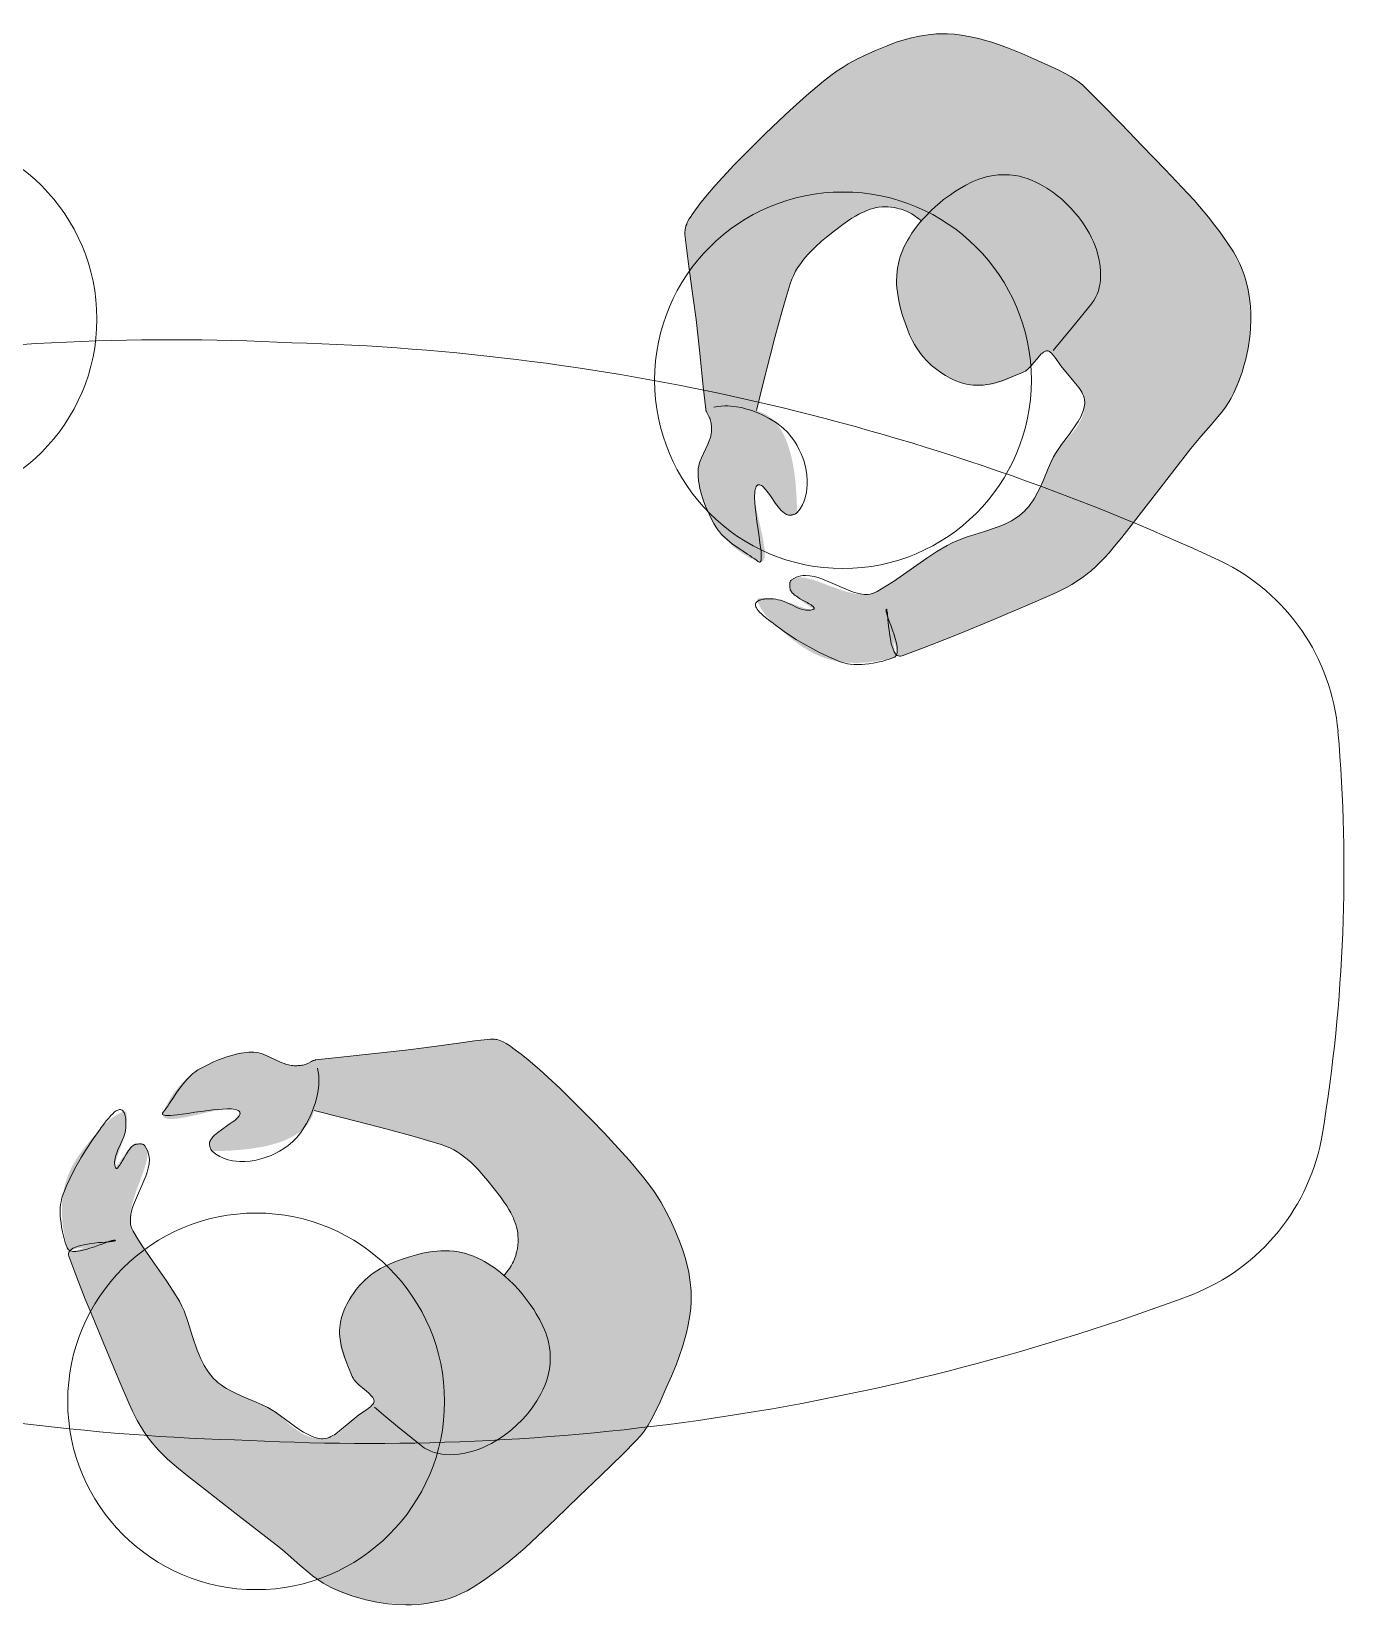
# Model space of a CAD drawing. Header units: millimetres. Extents: x 20521 to 81475, y 14901 to 52339.
# Drawn here: x 21324 to 22583, y 27114 to 28621 of the extents above; entities that cross this region are included whole.
import ezdxf

# ---------------------------------------------------------------- set-up
doc = ezdxf.new("R2010")
doc.units = ezdxf.units.MM
doc.header["$MEASUREMENT"] = 0
for name, color, linetype, lineweight in [('FURN-FREE', 1, 'Continuous', 0), ('PRES-FILL', 7, 'Continuous', 0), ('PRES-PEOP', 42, 'Continuous', 0)]:
    doc.layers.add(name, color=color, linetype=linetype, lineweight=lineweight)

msp = doc.modelspace()

# ---------------------------------------------------------------- linework, layer by layer
at = {"layer": 'FURN-FREE', "extrusion": (0, 0, -1)}
for centre, radius, start, end in [((-22372.5, 27934.5), 200, 115.6723, 175.1154), ((-21020.6, 27819), 1556.8, 175.1154, 189.3111), ((-22359.5, 27599.5), 200, 189.3111, 248.7542)]:
    msp.add_arc(centre, radius, start, end, dxfattribs=at)

# ---------------------------------------------------------------- wipeouts: each hides what was drawn before it
at = {"lineweight": 0}
for points in [[(22123, 28461.5), (22088, 28462.8), (22089.4, 28497.8), (22124.4, 28496.4)], [(21344.8, 28237.7), (21363.4, 28267.3), (21393, 28248.7), (21374.4, 28219.1)], [(21935.8, 28221.2), (21952.1, 28190.2), (21921.1, 28173.9), (21904.8, 28204.9)], [(22237.5, 28179.2), (22256.2, 28208.8), (22285.8, 28190.1), (22267.1, 28160.5)], [(21562.4, 27485.4), (21527.4, 27486.7), (21528.7, 27521.7), (21563.7, 27520.3)], [(21375.1, 27245.1), (21448.2, 27211.9), (21360.5, 27197.8), (21344.2, 27228.7)], [(21676.8, 27203.1), (21695.5, 27232.7), (21725.1, 27214), (21706.5, 27184.4)]]:
    msp.add_wipeout(points, dxfattribs=at).dxf.layer = 'FURN-FREE'

# ---------------------------------------------------------------- next in the draw order: wipeouts: each hides what was drawn before it
for points in [[(21026.2, 28352.8), (21026.1, 28341.5), (21026.7, 28330.2), (21028.1, 28318.9), (21030.1, 28307.8), (21032.8, 28296.8), (21036.2, 28286.1), (21040.3, 28275.5), (21045.1, 28265.3), (21050.4, 28255.3), (21056.4, 28245.7), (21063, 28236.5), (21070.2, 28227.8), (21077.8, 28219.5), (21086, 28211.7), (21094.7, 28204.4), (21103.8, 28197.7), (21113.3, 28191.5), (21123.2, 28186), (21133.4, 28181.1), (21143.8, 28176.9), (21154.6, 28173.3), (21165.5, 28170.4), (21176.6, 28168.2), (21187.8, 28166.7), (21199.1, 28165.9), (21210.4, 28165.9), (21221.7, 28166.5), (21232.9, 28167.8), (21244, 28169.9), (21255, 28172.6), (21265.8, 28176), (21276.3, 28180.1), (21286.6, 28184.8), (21296.5, 28190.2), (21306.1, 28196.2), (21315.3, 28202.8), (21324.1, 28209.9), (21332.4, 28217.6), (21340.2, 28225.8), (21347.5, 28234.5), (21354.2, 28243.6), (21360.3, 28253.1), (21365.8, 28262.9), (21370.7, 28273.1), (21375, 28283.6), (21378.5, 28294.4), (21381.4, 28305.3), (21383.6, 28316.4), (21385.1, 28327.6), (21385.9, 28338.9), (21386, 28350.2), (21385.4, 28361.5), (21384, 28372.7), (21382, 28383.8), (21379.2, 28394.8), (21375.8, 28405.6), (21371.7, 28416.1), (21367, 28426.4), (21361.6, 28436.3), (21355.6, 28445.9), (21349.1, 28455.1), (21341.9, 28463.9), (21334.2, 28472.2), (21326, 28480), (21317.4, 28487.2), (21308.3, 28494), (21298.8, 28500.1), (21288.9, 28505.6), (21278.7, 28510.5), (21268.2, 28514.7), (21257.5, 28518.3), (21246.6, 28521.2), (21235.5, 28523.4), (21224.3, 28524.9), (21213, 28525.7), (21201.7, 28525.8), (21190.4, 28525.1), (21179.2, 28523.8), (21168, 28521.8), (21157.1, 28519), (21146.3, 28515.6), (21135.7, 28511.5), (21125.5, 28506.8), (21115.5, 28501.4), (21105.9, 28495.4), (21096.7, 28488.8), (21088, 28481.7), (21079.7, 28474), (21071.9, 28465.8), (21064.6, 28457.2), (21057.9, 28448.1), (21051.8, 28438.6), (21046.2, 28428.7), (21041.4, 28418.5), (21037.1, 28408), (21033.6, 28397.3), (21030.7, 28386.3), (21028.5, 28375.3)], [(21918.9, 28294.2), (21918.8, 28282.9), (21919.4, 28271.6), (21920.8, 28260.4), (21922.8, 28249.3), (21925.6, 28238.3), (21929, 28227.5), (21933.1, 28217), (21937.8, 28206.7), (21943.2, 28196.8), (21949.2, 28187.2), (21955.7, 28178), (21962.9, 28169.2), (21970.6, 28160.9), (21978.8, 28153.1), (21987.4, 28145.8), (21996.5, 28139.1), (22006, 28133), (22015.9, 28127.5), (22026.1, 28122.6), (22036.6, 28118.4), (22047.3, 28114.8), (22058.2, 28111.9), (22069.3, 28109.7), (22080.5, 28108.2), (22091.8, 28107.4), (22103.1, 28107.3), (22114.4, 28108), (22125.6, 28109.3), (22136.8, 28111.3), (22147.7, 28114.1), (22158.5, 28117.5), (22169.1, 28121.6), (22179.3, 28126.3), (22189.3, 28131.7), (22198.9, 28137.7), (22208.1, 28144.3), (22216.8, 28151.4), (22225.1, 28159.1), (22232.9, 28167.3), (22240.2, 28175.9), (22246.9, 28185), (22253, 28194.5), (22258.5, 28204.4), (22263.4, 28214.6), (22267.7, 28225.1), (22271.2, 28235.8), (22274.1, 28246.7), (22276.3, 28257.8), (22277.8, 28269), (22278.6, 28280.3), (22278.7, 28291.6), (22278.1, 28302.9), (22276.7, 28314.1), (22274.7, 28325.3), (22272, 28336.2), (22268.6, 28347), (22264.5, 28357.6), (22259.7, 28367.8), (22254.4, 28377.8), (22248.4, 28387.4), (22241.8, 28396.6), (22234.6, 28405.3), (22227, 28413.6), (22218.8, 28421.4), (22210.1, 28428.7), (22201, 28435.4), (22191.5, 28441.5), (22181.6, 28447.1), (22171.4, 28451.9), (22161, 28456.2), (22150.2, 28459.8), (22139.3, 28462.6), (22128.2, 28464.8), (22117, 28466.3), (22105.7, 28467.1), (22094.4, 28467.2), (22083.1, 28466.6), (22071.9, 28465.3), (22060.8, 28463.2), (22049.8, 28460.5), (22039, 28457.1), (22028.5, 28453), (22018.2, 28448.2), (22008.3, 28442.9), (21998.7, 28436.9), (21989.5, 28430.3), (21980.7, 28423.1), (21972.4, 28415.5), (21964.6, 28407.3), (21957.3, 28398.6), (21950.6, 28389.5), (21944.5, 28380), (21939, 28370.1), (21934.1, 28359.9), (21929.8, 28349.5), (21926.3, 28338.7), (21923.4, 28327.8), (21921.2, 28316.7)], [(21358.2, 27318.1), (21358.2, 27306.8), (21358.8, 27295.5), (21360.1, 27284.3), (21362.2, 27273.2), (21364.9, 27262.2), (21368.3, 27251.4), (21372.4, 27240.9), (21377.1, 27230.6), (21382.5, 27220.7), (21388.5, 27211.1), (21395.1, 27201.9), (21402.2, 27193.1), (21409.9, 27184.8), (21418.1, 27177), (21426.8, 27169.7), (21435.9, 27163), (21445.4, 27156.9), (21455.2, 27151.4), (21465.4, 27146.5), (21475.9, 27142.3), (21486.6, 27138.7), (21497.6, 27135.8), (21508.7, 27133.6), (21519.9, 27132.1), (21531.2, 27131.3), (21542.5, 27131.2), (21553.8, 27131.8), (21565, 27133.2), (21576.1, 27135.2), (21587.1, 27138), (21597.9, 27141.4), (21608.4, 27145.5), (21618.7, 27150.2), (21628.6, 27155.6), (21638.2, 27161.6), (21647.4, 27168.1), (21656.2, 27175.3), (21664.5, 27183), (21672.3, 27191.2), (21679.5, 27199.8), (21686.2, 27208.9), (21692.4, 27218.4), (21697.9, 27228.3), (21702.8, 27238.5), (21707, 27249), (21710.6, 27259.7), (21713.5, 27270.6), (21715.7, 27281.7), (21717.2, 27292.9), (21718, 27304.2), (21718.1, 27315.5), (21717.4, 27326.8), (21716.1, 27338), (21714.1, 27349.2), (21711.3, 27360.1), (21707.9, 27370.9), (21703.8, 27381.5), (21699.1, 27391.7), (21693.7, 27401.7), (21687.7, 27411.3), (21681.1, 27420.5), (21674, 27429.2), (21666.3, 27437.5), (21658.1, 27445.3), (21649.5, 27452.6), (21640.4, 27459.3), (21630.9, 27465.4), (21621, 27471), (21610.8, 27475.8), (21600.3, 27480.1), (21589.6, 27483.7), (21578.6, 27486.5), (21567.5, 27488.7), (21556.3, 27490.2), (21545.1, 27491), (21533.8, 27491.1), (21522.5, 27490.5), (21511.2, 27489.1), (21500.1, 27487.1), (21489.1, 27484.4), (21478.4, 27481), (21467.8, 27476.9), (21457.5, 27472.1), (21447.6, 27466.8), (21438, 27460.8), (21428.8, 27454.2), (21420, 27447), (21411.8, 27439.4), (21404, 27431.2), (21396.7, 27422.5), (21390, 27413.4), (21383.8, 27403.9), (21378.3, 27394), (21373.4, 27383.8), (21369.2, 27373.4), (21365.6, 27362.6), (21362.7, 27351.7), (21360.5, 27340.6)]]:
    msp.add_wipeout(points, dxfattribs=at).dxf.layer = 'FURN-FREE'

# ---------------------------------------------------------------- next in the draw order: hatches: boundary and pattern name
at = {"layer": 'PRES-FILL'}
h = msp.add_hatch(color=256, dxfattribs=at)
edge = h.paths.add_edge_path(flags=16)
edge.add_spline(control_points=[(22150.1, 28025.1), (22148.1, 28027.6), (22147.4, 28032.8), (22147, 28038.7)], knot_values=[0, 0, 0, 0, 1, 1, 1, 1], degree=3, periodic=0)
edge.add_spline(control_points=[(22147, 28038.7), (22141.8, 28051.5), (22132.9, 28067.3), (22140.1, 28068.2), (22147.1, 28069.1), (22146.1, 28052), (22147, 28038.7)], knot_values=[0, 0, 0, 0, 0.509531, 0.509531, 0.509531, 1, 1, 1, 1], degree=3, periodic=0)
edge.add_spline(control_points=[(22147, 28038.7), (22149.2, 28033.2), (22150.8, 28028.2), (22150.1, 28025.1)], knot_values=[0, 0, 0, 0, 1, 1, 1, 1], degree=3, periodic=0)
edge.add_spline(control_points=[(22150.1, 28025.1), (22151.3, 28023.6), (22152.9, 28023), (22155.2, 28023.9), (22173.3, 28030.6), (22191.8, 28037.5), (22209.8, 28045), (22231.9, 28054.1), (22253.8, 28063.1), (22275.8, 28072.5), (22296.7, 28081.4), (22318.3, 28090), (22335.6, 28104.9), (22350.4, 28117.6), (22362.1, 28133.3), (22374.1, 28148.5), (22393.4, 28172.9), (22412, 28197.7), (22431.3, 28222), (22440.7, 28233.9), (22451.2, 28244.9), (22460.7, 28256.7), (22472.4, 28271.1), (22479.7, 28287.9), (22483.7, 28307.5), (22491.1, 28343.7), (22489.9, 28379.8), (22471.8, 28409.9), (22459.3, 28430.6), (22444.5, 28448.6), (22428.3, 28465.7), (22413.8, 28481), (22399.3, 28496.3), (22384.7, 28511.5), (22367.1, 28529.9), (22349.4, 28548.3), (22331.3, 28566.1), (22317.6, 28579.6), (22298.8, 28586.4), (22281.1, 28594.6), (22258.8, 28605), (22237.3, 28613.7), (22212.1, 28617.2), (22187.1, 28620.6), (22164.1, 28616.1), (22140.9, 28607.1), (22118.5, 28598.5), (22098.2, 28588.1), (22080.3, 28573.3), (22054.3, 28551.7), (22030.1, 28528.5), (22006.4, 28504.8), (21988.6, 28486.9), (21971.7, 28468.1), (21956.3, 28448.1), (21951.6, 28442), (21947.2, 28434.4), (21947.8, 28426.5), (21950, 28398.6), (21955.2, 28372.4), (21958.4, 28345.3), (21961.8, 28316.8), (21964.1, 28288), (21967.8, 28259.5), (21968.2, 28256), (21971, 28253.3), (21972, 28249.9), (21973, 28246.4), (21973.3, 28242.8), (21973.2, 28239.2), (21972.9, 28225.6), (21960.3, 28215.1), (21960.3, 28200.6), (21960.4, 28181.9), (21967.8, 28164.9), (21975.4, 28150.2), (21983.5, 28134.6), (22001.8, 28120.2), (22017.6, 28114), (22038.5, 28105.9), (22001.6, 28189.5), (22018.8, 28187.4), (22028.6, 28186.2), (22035.8, 28158), (22048.7, 28158.2), (22050.8, 28158.3), (22055, 28158.5), (22055, 28160.7), (22054.4, 28190.6), (22051.4, 28227.5), (22034.4, 28247.1), (22029.9, 28252.3), (22023.6, 28255.9), (22016.1, 28258.3)], knot_values=[0, 0, 0, 0, 0.004098, 0.004098, 0.004098, 0.036354, 0.036354, 0.036354, 0.07573, 0.07573, 0.07573, 0.113201, 0.113201, 0.113201, 0.145266, 0.145266, 0.145266, 0.196552, 0.196552, 0.196552, 0.221625, 0.221625, 0.221625, 0.252365, 0.252365, 0.252365, 0.309173, 0.309173, 0.309173, 0.348127, 0.348127, 0.348127, 0.382965, 0.382965, 0.382965, 0.425054, 0.425054, 0.425054, 0.456865, 0.456865, 0.456865, 0.496842, 0.496842, 0.496842, 0.536467, 0.536467, 0.536467, 0.574696, 0.574696, 0.574696, 0.630228, 0.630228, 0.630228, 0.671879, 0.671879, 0.671879, 0.684675, 0.684675, 0.684675, 0.729775, 0.729775, 0.729775, 0.777357, 0.777357, 0.777357, 0.783126, 0.783126, 0.783126, 0.789055, 0.789055, 0.789055, 0.811446, 0.811446, 0.811446, 0.840448, 0.840448, 0.840448, 0.871083, 0.871083, 0.871083, 0.911485, 0.911485, 0.911485, 0.934486, 0.934486, 0.934486, 0.938181, 0.938181, 0.938181, 0.987094, 0.987094, 0.987094, 1, 1, 1, 1], degree=3, periodic=0)
edge.add_line((22016.1, 28258.3), (22029.4, 28310.7))
edge.add_spline(control_points=[(22029.4, 28310.7), (22035.2, 28333.7), (22041.6, 28356.6), (22048.5, 28379.4), (22055.9, 28403.5), (22078.5, 28420.8), (22098.6, 28436.1), (22109.6, 28444.4), (22120.5, 28451.8), (22136.1, 28452.9), (22148.2, 28453.8), (22158.2, 28450.9), (22166.9, 28444.7)], knot_values=[0, 0, 0, 0, 0.324205, 0.324205, 0.324205, 0.66843, 0.66843, 0.66843, 0.855113, 0.855113, 0.855113, 1, 1, 1, 1], degree=3, periodic=0)
edge.add_line((22166.9, 28444.7), (22173.8, 28439.7))
edge.add_spline(control_points=[(22173.8, 28439.7), (22164.8, 28429.3), (22156.6, 28418.2), (22152.8, 28403.1), (22147.9, 28383.9), (22150.1, 28368.5), (22155.8, 28349.2), (22161.6, 28329.5), (22170.9, 28313.6), (22183.5, 28301.5), (22194.7, 28290.7), (22209.1, 28283.5), (22229, 28282.5), (22246.4, 28281.6), (22257.4, 28289), (22270.4, 28294.6), (22280.3, 28298.8), (22287.2, 28318.8), (22296.8, 28314.2), (22301.8, 28311.9), (22303.9, 28305.5), (22307.1, 28300.9), (22315.1, 28289.2), (22330, 28281.6), (22329.8, 28265.2), (22329.6, 28242.1), (22309.3, 28231.3), (22300.1, 28214), (22291.8, 28198.5), (22286.8, 28179.9), (22276.3, 28166.6), (22259.2, 28145), (22222.9, 28143.2), (22198.4, 28129.4), (22175.5, 28116.5), (22153.7, 28097.9), (22131.4, 28085.2), (22108.4, 28072.1), (22062.7, 28108.6), (22049.7, 28096.4), (22048.3, 28095), (22047.7, 28090), (22048.4, 28087.4), (22050.5, 28079), (22073.4, 28068.9), (22069.7, 28068), (22064.8, 28066.8), (22044.7, 28077.2), (22032.4, 28078.2), (22027.5, 28078.5), (22015.2, 28081.3), (22017.1, 28076), (22020.8, 28066.4), (22027, 28059.5), (22034, 28053.5), (22051.6, 28038.3), (22068.6, 28022.3), (22096.1, 28018.2), (22115.8, 28015.3), (22133.2, 28018.7), (22147.2, 28022.2), (22148.8, 28022.6), (22149.7, 28023.6), (22150.1, 28025.1)], knot_values=[0, 0, 0, 0, 0.044568, 0.044568, 0.044568, 0.101682, 0.101682, 0.101682, 0.159954, 0.159954, 0.159954, 0.212108, 0.212108, 0.212108, 0.25772, 0.25772, 0.25772, 0.292514, 0.292514, 0.292514, 0.310285, 0.310285, 0.310285, 0.355053, 0.355053, 0.355053, 0.417583, 0.417583, 0.417583, 0.47369, 0.47369, 0.47369, 0.564976, 0.564976, 0.564976, 0.649839, 0.649839, 0.649839, 0.736981, 0.736981, 0.736981, 0.746599, 0.746599, 0.746599, 0.777051, 0.777051, 0.777051, 0.817948, 0.817948, 0.817948, 0.83422, 0.83422, 0.83422, 0.863911, 0.863911, 0.863911, 0.939425, 0.939425, 0.939425, 0.993629, 0.993629, 0.993629, 1, 1, 1, 1], degree=3, periodic=0)
h = msp.add_hatch(color=256, dxfattribs=at)
edge = h.paths.add_edge_path(flags=16)
edge.add_spline(control_points=[(21360.5, 27455.1), (21363.1, 27457.1), (21368.2, 27457.8), (21374.1, 27458.2)], knot_values=[0, 0, 0, 0, 1, 1, 1, 1], degree=3, periodic=0)
edge.add_spline(control_points=[(21374.1, 27458.2), (21386.9, 27463.4), (21402.7, 27472.4), (21403.6, 27465.1), (21404.5, 27458.1), (21387.4, 27459.1), (21374.1, 27458.2)], knot_values=[0, 0, 0, 0, 0.509531, 0.509531, 0.509531, 1, 1, 1, 1], degree=3, periodic=0)
edge.add_spline(control_points=[(21374.1, 27458.2), (21368.6, 27456), (21363.6, 27454.4), (21360.5, 27455.1)], knot_values=[0, 0, 0, 0, 1, 1, 1, 1], degree=3, periodic=0)
edge.add_spline(control_points=[(21360.5, 27455.1), (21359, 27454), (21358.4, 27452.3), (21359.3, 27450), (21366, 27431.9), (21372.9, 27413.5), (21380.4, 27395.4), (21389.5, 27373.3), (21398.5, 27351.4), (21407.9, 27329.4), (21416.8, 27308.5), (21425.5, 27287), (21440.3, 27269.6), (21453, 27254.8), (21468.7, 27243.1), (21483.9, 27231.1), (21508.3, 27211.9), (21533.1, 27193.2), (21557.4, 27174), (21569.3, 27164.6), (21580.3, 27154), (21592.1, 27144.5), (21606.6, 27132.8), (21623.4, 27125.5), (21642.9, 27121.5), (21679.1, 27114.2), (21715.2, 27115.3), (21745.4, 27133.5), (21766, 27145.9), (21784, 27160.7), (21801.1, 27176.9), (21816.4, 27191.4), (21831.7, 27206), (21846.9, 27220.5), (21865.3, 27238.2), (21883.7, 27255.9), (21901.5, 27274), (21915, 27287.7), (21921.8, 27306.5), (21930, 27324.2), (21940.4, 27346.5), (21949.1, 27368), (21952.6, 27393.2), (21956, 27418.1), (21951.5, 27441.2), (21942.6, 27464.4), (21933.9, 27486.8), (21923.5, 27507), (21908.7, 27524.9), (21887.1, 27550.9), (21863.9, 27575.2), (21840.2, 27598.9), (21822.3, 27616.6), (21803.5, 27633.5), (21783.5, 27648.9), (21777.4, 27653.7), (21769.8, 27658), (21761.9, 27657.4), (21734, 27655.2), (21707.8, 27650), (21680.7, 27646.8), (21652.2, 27643.5), (21623.4, 27641.1), (21594.9, 27637.5), (21591.4, 27637), (21588.7, 27634.2), (21585.3, 27633.2), (21581.8, 27632.2), (21578.2, 27632), (21574.6, 27632), (21561, 27632.3), (21550.5, 27645), (21536, 27644.9), (21517.3, 27644.8), (21500.3, 27637.5), (21485.6, 27629.8), (21470.1, 27621.8), (21455.6, 27603.4), (21449.4, 27587.6), (21441.3, 27566.7), (21524.9, 27603.7), (21522.8, 27586.4), (21521.6, 27576.6), (21493.4, 27569.4), (21493.6, 27556.5), (21493.7, 27554.4), (21493.9, 27550.2), (21496.2, 27550.3), (21526, 27550.8), (21563, 27553.8), (21582.5, 27570.8), (21587.7, 27575.3), (21591.3, 27581.7), (21593.7, 27589.1)], knot_values=[0, 0, 0, 0, 0.004098, 0.004098, 0.004098, 0.036354, 0.036354, 0.036354, 0.07573, 0.07573, 0.07573, 0.113201, 0.113201, 0.113201, 0.145266, 0.145266, 0.145266, 0.196552, 0.196552, 0.196552, 0.221625, 0.221625, 0.221625, 0.252365, 0.252365, 0.252365, 0.309173, 0.309173, 0.309173, 0.348127, 0.348127, 0.348127, 0.382965, 0.382965, 0.382965, 0.425054, 0.425054, 0.425054, 0.456865, 0.456865, 0.456865, 0.496842, 0.496842, 0.496842, 0.536467, 0.536467, 0.536467, 0.574696, 0.574696, 0.574696, 0.630228, 0.630228, 0.630228, 0.671879, 0.671879, 0.671879, 0.684675, 0.684675, 0.684675, 0.729775, 0.729775, 0.729775, 0.777357, 0.777357, 0.777357, 0.783126, 0.783126, 0.783126, 0.789055, 0.789055, 0.789055, 0.811446, 0.811446, 0.811446, 0.840448, 0.840448, 0.840448, 0.871083, 0.871083, 0.871083, 0.911485, 0.911485, 0.911485, 0.934486, 0.934486, 0.934486, 0.938181, 0.938181, 0.938181, 0.987094, 0.987094, 0.987094, 1, 1, 1, 1], degree=3, periodic=0)
edge.add_line((21593.7, 27589.1), (21646.1, 27575.9))
edge.add_spline(control_points=[(21646.1, 27575.9), (21669.2, 27570.1), (21692.1, 27563.7), (21714.8, 27556.7), (21739, 27549.4), (21756.2, 27526.7), (21771.5, 27506.6), (21779.8, 27495.7), (21787.2, 27484.7), (21788.3, 27469.1), (21789.2, 27457), (21786.3, 27447), (21780.1, 27438.3)], knot_values=[0, 0, 0, 0, 0.324205, 0.324205, 0.324205, 0.66843, 0.66843, 0.66843, 0.855113, 0.855113, 0.855113, 1, 1, 1, 1], degree=3, periodic=0)
edge.add_line((21780.1, 27438.3), (21775.2, 27431.4))
edge.add_spline(control_points=[(21775.2, 27431.4), (21764.8, 27440.4), (21753.6, 27448.6), (21738.6, 27452.4), (21719.3, 27457.3), (21703.9, 27455.1), (21684.6, 27449.4), (21664.9, 27443.6), (21649, 27434.3), (21636.9, 27421.8), (21626.1, 27410.5), (21618.9, 27396.1), (21617.9, 27376.2), (21617.1, 27358.9), (21624.4, 27347.8), (21630, 27334.8), (21634.2, 27324.9), (21654.2, 27318.1), (21649.6, 27308.4), (21647.3, 27303.5), (21640.9, 27301.3), (21636.3, 27298.2), (21624.6, 27290.2), (21617.1, 27275.3), (21600.6, 27275.4), (21577.5, 27275.6), (21566.7, 27295.9), (21549.4, 27305.2), (21533.9, 27313.5), (21515.3, 27318.5), (21502, 27329), (21480.4, 27346.1), (21478.6, 27382.3), (21464.8, 27406.9), (21451.9, 27429.7), (21433.3, 27451.6), (21420.6, 27473.9), (21407.5, 27496.8), (21444, 27542.5), (21431.8, 27555.5), (21430.4, 27557), (21425.4, 27557.5), (21422.8, 27556.8), (21414.4, 27554.8), (21404.3, 27531.9), (21403.4, 27535.5), (21402.2, 27540.5), (21412.7, 27560.5), (21413.6, 27572.8), (21413.9, 27577.8), (21416.7, 27590.1), (21411.4, 27588.1), (21401.8, 27584.5), (21395, 27578.2), (21389, 27571.3), (21373.7, 27553.7), (21357.7, 27536.6), (21353.7, 27509.2), (21350.7, 27489.4), (21354.1, 27472.1), (21357.6, 27458), (21358, 27456.4), (21359, 27455.5), (21360.5, 27455.1)], knot_values=[0, 0, 0, 0, 0.044568, 0.044568, 0.044568, 0.101682, 0.101682, 0.101682, 0.159954, 0.159954, 0.159954, 0.212108, 0.212108, 0.212108, 0.25772, 0.25772, 0.25772, 0.292514, 0.292514, 0.292514, 0.310285, 0.310285, 0.310285, 0.355053, 0.355053, 0.355053, 0.417583, 0.417583, 0.417583, 0.47369, 0.47369, 0.47369, 0.564976, 0.564976, 0.564976, 0.649839, 0.649839, 0.649839, 0.736981, 0.736981, 0.736981, 0.746599, 0.746599, 0.746599, 0.777051, 0.777051, 0.777051, 0.817948, 0.817948, 0.817948, 0.83422, 0.83422, 0.83422, 0.863911, 0.863911, 0.863911, 0.939425, 0.939425, 0.939425, 0.993629, 0.993629, 0.993629, 1, 1, 1, 1], degree=3, periodic=0)

# ---------------------------------------------------------------- next in the draw order: linework, layer by layer
at = {"layer": 'FURN-FREE', "lineweight": 0}
for centre in [(21206, 28345.8), (22098.8, 28287.3), (21538.1, 27311.2)]:
    msp.add_circle(centre, 180, dxfattribs=at)
at = {"layer": 'FURN-FREE', "extrusion": (0, 0, -1)}
for centre, start, end in [((-21457.4, 26085.5), 69.4801, 92.9392), ((-21514.1, 26083.3), 91.4874, 114.9465), ((-21589.9, 29513.6), 271.4874, 294.9465), ((-21646.6, 29511.4), 249.4801, 272.9392)]:
    msp.add_arc(centre, 2240.5, start, end, dxfattribs=at)
at = {"layer": 'PRES-PEOP', "flags": 128}
for points in [[(21975.5, 28261.4), (21979.1, 28262.1), (21982.5, 28262.5), (21985.8, 28262.7), (21988.8, 28262.7), (21991.6, 28262.6), (21997, 28262), (22001.7, 28261.1), (22005.8, 28260.1), (22009.4, 28259), (22012.6, 28257.9), (22018.1, 28255.7), (22022.2, 28253.9), (22028.3, 28250.7), (22034.4, 28247.1), (22037, 28245.4), (22041.8, 28241.6), (22045.9, 28237.5), (22049.4, 28233.3), (22052.5, 28229.1), (22055, 28224.9), (22057.1, 28220.9), (22058.9, 28217), (22060.4, 28213.2), (22061.6, 28209.6), (22063.3, 28202.9), (22064.3, 28196.9), (22064.7, 28191.7), (22064.7, 28187.3), (22064.4, 28183.5), (22064, 28180.2), (22062.7, 28174.8), (22061.3, 28170.9), (22060.1, 28168.1), (22057.8, 28164.3), (22055, 28160.7), (22054.7, 28160.4), (22054.3, 28160.2), (22054, 28160), (22053.7, 28159.8), (22053.4, 28159.6), (22052.9, 28159.3), (22052.3, 28159.1), (22051.8, 28158.9), (22051.4, 28158.8), (22050.7, 28158.6), (22050.2, 28158.5), (22049.8, 28158.4), (22049.2, 28158.3), (22049, 28158.3), (22048.7, 28158.2), (22047.7, 28158.2), (22046.7, 28158.3), (22045.7, 28158.6), (22044.8, 28159), (22043.9, 28159.5), (22043, 28160.1), (22041.3, 28161.4), (22039.7, 28162.9), (22038.3, 28164.6), (22036.9, 28166.2), (22034.4, 28169.6), (22030.1, 28175.7), (22028.6, 28178), (22027.2, 28179.8), (22026.1, 28181.4), (22025.1, 28182.6), (22024.3, 28183.6), (22022.8, 28185.1), (22021.8, 28186), (22021, 28186.6), (22019.9, 28187.1), (22019.4, 28187.3), (22018.8, 28187.4), (22017.6, 28187.2), (22016.7, 28186.6), (22016, 28185.6), (22015.4, 28184.3), (22015, 28182.8), (22014.7, 28181), (22014.5, 28179.1), (22014.4, 28177.1), (22014.4, 28175), (22014.6, 28170.5), (22015, 28165.8), (22015.5, 28161.3), (22016.6, 28152.3), (22017.7, 28144.3), (22018.7, 28137.5), (22019.5, 28131.9), (22020.1, 28127.4), (22020.5, 28123.8), (22020.7, 28121), (22020.8, 28118.8), (22020.7, 28117.2), (22020.7, 28116), (22020.5, 28115.1), (22020.1, 28113.9), (22019.7, 28113.4), (22019.3, 28113.3), (22018.6, 28113.4), (22017.6, 28114), (22015.9, 28115.5), (22013.9, 28116.9), (22011.8, 28118.3), (22009.7, 28119.7), (22007.6, 28121), (22003.4, 28123.8), (21999.5, 28126.3), (21996, 28128.8), (21993, 28131), (21990.4, 28133), (21986, 28136.9), (21982.9, 28139.9), (21980.7, 28142.3), (21979.2, 28144.2), (21977.2, 28147.1), (21975.4, 28150.2), (21972.2, 28156.5), (21969.6, 28162), (21967.6, 28166.9), (21965.9, 28171.1), (21964.6, 28174.8), (21963.6, 28178), (21962.1, 28183.7), (21961.3, 28188), (21960.8, 28191.1), (21960.4, 28195.9), (21960.3, 28200.6), (21960.5, 28203), (21961, 28205.3), (21961.5, 28207.4), (21962.2, 28209.4), (21963.6, 28213.1), (21969.7, 28226.1), (21971.1, 28229.4), (21971.9, 28231.8), (21972.4, 28233.7), (21973, 28236.4), (21973.1, 28237.8), (21973.2, 28239.2), (21973.2, 28240.5), (21973.2, 28241.6), (21973.2, 28242.7), (21973.1, 28243.6), (21972.9, 28245.2), (21972.8, 28246.4), (21972.6, 28247.2), (21972.3, 28248.6), (21972, 28249.9), (21971.8, 28250.5), (21971.6, 28251.1), (21971.1, 28252.1), (21969.1, 28255.7), (21968.6, 28256.6), (21968.4, 28257.3), (21968.2, 28257.8), (21967.9, 28258.6), (21967.8, 28259), (21967.8, 28259.5), (21965.2, 28280.9), (21961.9, 28313.1), (21958.4, 28345.3), (21955.8, 28365.6), (21951.5, 28396.1), (21949.5, 28411.3), (21947.8, 28426.5), (21947.8, 28427.9), (21947.8, 28429.3), (21947.9, 28430.5), (21948.1, 28431.7), (21948.3, 28432.8), (21948.8, 28434.8), (21949.5, 28436.5), (21950.1, 28438.1), (21950.7, 28439.4), (21952, 28441.6), (21953, 28443.3), (21954.6, 28445.7), (21956.3, 28448.1), (21962.2, 28455.9), (21967.5, 28462.5), (21976.8, 28473.5), (21984, 28481.5), (21995, 28493.2), (22006.4, 28504.8), (22024.3, 28522.5), (22037.8, 28535.6), (22048.1, 28545.2), (22063.9, 28559.4), (22080.3, 28573.3), (22087.2, 28578.7), (22093.4, 28583), (22098.9, 28586.6), (22103.9, 28589.6), (22112.7, 28594.4), (22119.5, 28597.8), (22130, 28602.6), (22140.9, 28607.1), (22149.6, 28610.4), (22157.4, 28612.8), (22164.2, 28614.6), (22170.2, 28615.9), (22175.5, 28616.9), (22180.1, 28617.5), (22188.2, 28618.3), (22194.3, 28618.5), (22198.8, 28618.4), (22205.5, 28618), (22212.1, 28617.2), (22220.8, 28615.6), (22228.5, 28613.8), (22235.1, 28612.1), (22240.9, 28610.3), (22251, 28607), (22258.6, 28604.2), (22269.8, 28599.6), (22281.1, 28594.6), (22294.5, 28588.6), (22304.5, 28583.9), (22311.7, 28580.2), (22316.9, 28577.2), (22320.7, 28574.7), (22323.5, 28572.7), (22327.5, 28569.6), (22331.3, 28566.1), (22344.8, 28552.6), (22364.8, 28532.1), (22384.7, 28511.5), (22406.5, 28488.7), (22428.3, 28465.7), (22434.3, 28459.3), (22439.4, 28453.5), (22448, 28443.3), (22454.2, 28435.3), (22458.7, 28429.2), (22465.3, 28419.8), (22471.8, 28409.9), (22475.1, 28404.2), (22477.9, 28398.6), (22480.2, 28393.2), (22482.1, 28388), (22483.6, 28383.1), (22485.9, 28373.7), (22487.3, 28365.4), (22488.1, 28358), (22488.5, 28351.5), (22488.6, 28345.9), (22488.2, 28336), (22487.6, 28328.7), (22486, 28317.9), (22483.7, 28307.5), (22481.9, 28300.9), (22480.1, 28295.1), (22478.4, 28290), (22476.8, 28285.6), (22475.2, 28281.8), (22472.2, 28275.2), (22469.7, 28270.3), (22467.7, 28266.8), (22464.4, 28261.6), (22460.7, 28256.7), (22457.1, 28252.2), (22450.6, 28244.6), (22440.8, 28233.4), (22436, 28227.8), (22431.3, 28222), (22402.7, 28185.3), (22374.1, 28148.5), (22365.2, 28137.1), (22358.3, 28128.6), (22353, 28122.4), (22348.9, 28117.8), (22345.8, 28114.5), (22340.8, 28109.6), (22335.6, 28104.9), (22332.2, 28102.1), (22329, 28099.7), (22322.9, 28095.4), (22317.3, 28092), (22312.3, 28089.2), (22303.4, 28084.6), (22296.5, 28081.4), (22275.8, 28072.5), (22242.8, 28058.6), (22209.8, 28045), (22196.2, 28039.5), (22175.6, 28031.5), (22155.2, 28023.9), (22153.9, 28023.5), (22152.8, 28023.5), (22151.7, 28023.7), (22150.7, 28024.2), (22149.9, 28024.9), (22149.1, 28025.7), (22148.4, 28026.7), (22147.8, 28027.7), (22147.2, 28028.9), (22146.7, 28030.1), (22145.8, 28032.7), (22145, 28035.3), (22144.4, 28038), (22143.5, 28043.3), (22142.8, 28048.1), (22142.4, 28052.2), (22142, 28055.6), (22141.8, 28058.5), (22141.6, 28060.7), (22141.4, 28062.5), (22141.3, 28063.9), (22141.2, 28065.1), (22141, 28065.9), (22140.8, 28067.1), (22140.7, 28067.8), (22140.6, 28068.1), (22140.3, 28068.3), (22140.1, 28068.2), (22140, 28067.8), (22139.9, 28067.2), (22140, 28066.5), (22140.1, 28065.7), (22140.4, 28064.8), (22140.7, 28063.8), (22141, 28062.7), (22141.8, 28060.4), (22142.7, 28058), (22143.6, 28055.5), (22144.5, 28053.1), (22146.2, 28048.3), (22147.7, 28044), (22148.8, 28040.3), (22149.6, 28037.1), (22150.2, 28034.5), (22150.5, 28032.2), (22150.7, 28030.4), (22150.7, 28028.9), (22150.7, 28027.7), (22150.5, 28026.7), (22150.1, 28025.2), (22149.6, 28024.2), (22149.1, 28023.5), (22148.3, 28022.7), (22147.2, 28022.2), (22144.7, 28021.2), (22142.1, 28020.4), (22139.5, 28019.6), (22137, 28018.9), (22132.1, 28017.8), (22127.6, 28016.9), (22123.5, 28016.3), (22119.9, 28015.8), (22116.7, 28015.6), (22114, 28015.5), (22109.2, 28015.6), (22105.7, 28015.9), (22103.2, 28016.3), (22099.5, 28017.1), (22096.1, 28018.2), (22088.1, 28021.5), (22081.2, 28024.7), (22075.2, 28027.6), (22070, 28030.4), (22060.9, 28035.5), (22054.1, 28039.6), (22044, 28046.3), (22034, 28053.5), (22032.4, 28054.7), (22030.7, 28055.9), (22029.1, 28057.1), (22026, 28059.6), (22023.2, 28061.9), (22021, 28063.9), (22019.2, 28065.6), (22017.8, 28067.2), (22016.8, 28068.5), (22016.1, 28069.6), (22015.6, 28070.6), (22015.3, 28071.4), (22015.1, 28072.1), (22015.1, 28072.6), (22015.1, 28073.1), (22015.3, 28073.9), (22015.5, 28074.5), (22015.8, 28074.9), (22016.4, 28075.5), (22017.1, 28076), (22018, 28076.5), (22018.8, 28076.9), (22019.6, 28077.2), (22020.3, 28077.4), (22021.1, 28077.6), (22022.4, 28077.9), (22023.7, 28078.1), (22024.8, 28078.2), (22026.7, 28078.3), (22028.1, 28078.3), (22030.3, 28078.2), (22032.4, 28078.2), (22034.8, 28078), (22037, 28077.5), (22039.1, 28076.9), (22041, 28076.3), (22044.7, 28074.8), (22051.1, 28071.8), (22053.5, 28070.7), (22055.5, 28069.8), (22057.3, 28069.1), (22058.9, 28068.6), (22061.7, 28067.9), (22063.7, 28067.6), (22065.2, 28067.4), (22066.3, 28067.5), (22068, 28067.6), (22069.7, 28068), (22070.4, 28068.2), (22070.9, 28068.5), (22071.2, 28068.8), (22071.4, 28069.1), (22071.4, 28069.5), (22071.2, 28069.8), (22071, 28070.2), (22070.7, 28070.6), (22070.3, 28070.9), (22069.9, 28071.3), (22069.4, 28071.7), (22068.3, 28072.5), (22067.1, 28073.2), (22065.8, 28074), (22064.5, 28074.7), (22062, 28076.2), (22057.4, 28078.8), (22055.8, 28079.9), (22054.4, 28080.8), (22053.2, 28081.6), (22052.3, 28082.3), (22051.5, 28083), (22050.4, 28084.1), (22049.6, 28084.9), (22049.2, 28085.5), (22048.7, 28086.5), (22048.5, 28086.9), (22048.4, 28087.4), (22048.3, 28087.9), (22048.2, 28088.3), (22048.1, 28088.8), (22048, 28089.8), (22047.9, 28090.7), (22047.9, 28091.5), (22047.9, 28092.2), (22047.9, 28092.9), (22048, 28093.4), (22048.1, 28093.8), (22048.2, 28094.2), (22048.3, 28094.5), (22048.6, 28095.1), (22048.8, 28095.4), (22049, 28095.7), (22049.3, 28096), (22049.7, 28096.4), (22051.9, 28097.8), (22054.2, 28098.9), (22056.4, 28099.7), (22058.6, 28100.3), (22060.8, 28100.6), (22062.9, 28100.7), (22067.1, 28100.4), (22071.2, 28099.7), (22075, 28098.6), (22078.7, 28097.4), (22106.3, 28085.6), (22109.7, 28084.4), (22112.6, 28083.6), (22115.1, 28083.1), (22119.4, 28082.5), (22122.5, 28082.5), (22124.8, 28082.8), (22128.1, 28083.7), (22131.4, 28085.2), (22139.8, 28090.3), (22147.1, 28095), (22159.9, 28103.8), (22179, 28117.2), (22188.6, 28123.5), (22198.4, 28129.4), (22203.1, 28131.8), (22207.7, 28133.8), (22216.6, 28137.2), (22233, 28142.4), (22245.1, 28146.5), (22249.6, 28148.2), (22253.4, 28149.8), (22259.8, 28153), (22264.3, 28155.8), (22267.6, 28158.1), (22272.1, 28162.1), (22274.2, 28164.2), (22276.3, 28166.6), (22278.3, 28169.3), (22280.1, 28171.9), (22281.7, 28174.4), (22284.4, 28179.2), (22286.6, 28183.5), (22290, 28191.2), (22294.8, 28202.8), (22297.3, 28208.5), (22300.1, 28214), (22301.9, 28217.2), (22303.8, 28220.2), (22307.7, 28225.9), (22315.1, 28235.7), (22317.8, 28239.4), (22320.1, 28242.6), (22321.9, 28245.5), (22323.5, 28247.9), (22325.9, 28252.3), (22327.4, 28255.5), (22328.3, 28257.9), (22329.3, 28261.5), (22329.6, 28263.3), (22329.8, 28265.2), (22329.8, 28266.3), (22329.6, 28268.5), (22329.2, 28270.5), (22328.5, 28272.4), (22327.7, 28274.2), (22326.9, 28275.9), (22325.9, 28277.5), (22324, 28280.4), (22307.1, 28300.9), (22302.1, 28308.1), (22300.8, 28309.8), (22299.9, 28311), (22299.1, 28311.8), (22298, 28313.1), (22296.8, 28314.2), (22296.1, 28314.7), (22295.5, 28315.1), (22294.8, 28315.3), (22294.1, 28315.4), (22293.5, 28315.4), (22292.9, 28315.3), (22292.3, 28315.1), (22291.7, 28314.9), (22290.5, 28314.2), (22289.4, 28313.3), (22288.3, 28312.4), (22287.3, 28311.3), (22286.3, 28310.3), (22284.5, 28308.2), (22281.2, 28304.2), (22278.6, 28301.2), (22276.6, 28299.1), (22275.1, 28297.7), (22273.9, 28296.7), (22273.1, 28296.1), (22271.7, 28295.2), (22270.4, 28294.6), (22260.2, 28290.4), (22252.4, 28287.5), (22246.5, 28285.5), (22242.1, 28284.3), (22238.8, 28283.6), (22236.3, 28283.2), (22232.6, 28282.7), (22229, 28282.5), (22226.1, 28282.5), (22223.3, 28282.7), (22220.8, 28283), (22218.4, 28283.3), (22213.9, 28284.3), (22210, 28285.5), (22206.7, 28286.7), (22203.7, 28288), (22201.1, 28289.3), (22196.7, 28291.7), (22193.3, 28293.9), (22190.9, 28295.6), (22187.2, 28298.4), (22183.5, 28301.5), (22180.5, 28304.2), (22178, 28306.8), (22175.8, 28309.2), (22173.9, 28311.5), (22172.2, 28313.7), (22169.3, 28317.9), (22167.1, 28321.5), (22165.3, 28324.8), (22162.5, 28330.6), (22160.7, 28335.1), (22158.2, 28342), (22155.8, 28349.2), (22153.9, 28355.8), (22152.5, 28361.7), (22151.5, 28367), (22150.8, 28371.5), (22150.4, 28375.6), (22150.1, 28379.1), (22150.1, 28382.2), (22150.2, 28387.5), (22150.5, 28391.5), (22150.9, 28394.5), (22151.7, 28398.8), (22152.8, 28403.1), (22153.6, 28405.7), (22155.4, 28410.5), (22157.1, 28414.5), (22158.8, 28418), (22160.4, 28421), (22161.9, 28423.5), (22164.7, 28428), (22167.1, 28431.3), (22170.8, 28436.1), (22174.9, 28441), (22177.6, 28443.9), (22182.7, 28449.2), (22187.2, 28453.4), (22191.3, 28457), (22194.9, 28459.9), (22201.4, 28464.6), (22206.4, 28467.9), (22210.2, 28470.3), (22216.1, 28473.7), (22222.2, 28476.8), (22225.5, 28478.3), (22228.7, 28479.6), (22231.7, 28480.6), (22234.6, 28481.4), (22237.3, 28482.1), (22242.5, 28483), (22247.1, 28483.5), (22251.2, 28483.7), (22254.8, 28483.7), (22257.9, 28483.5), (22263.3, 28482.9), (22267.4, 28482.2), (22270.3, 28481.5), (22274.7, 28480.1), (22279, 28478.5), (22283.1, 28476.6), (22286.8, 28474.7), (22293.5, 28470.9), (22299.2, 28467.1), (22303.9, 28463.6), (22307.9, 28460.3), (22311.2, 28457.2), (22316.8, 28451.5), (22320.8, 28447), (22323.7, 28443.4), (22327.9, 28437.7), (22331.8, 28431.8), (22334.2, 28427.6), (22336.3, 28423.5), (22338.1, 28419.5), (22339.7, 28415.7), (22341, 28412.1), (22342, 28408.6), (22343.6, 28402.1), (22344.5, 28396.4), (22344.9, 28391.4), (22345, 28387.1), (22344.8, 28383.4), (22344.5, 28380.2), (22344, 28377.4), (22342.8, 28372.8), (22341.6, 28369.5), (22340.5, 28367), (22338.6, 28363.6), (22336.3, 28360.3), (22318.1, 28337.9), (22308.9, 28326.8), (22299.6, 28315.8)], [(22016.1, 28258.3), (22022.7, 28284.5), (22029.4, 28310.7), (22033.8, 28328), (22040.8, 28353.7), (22044.6, 28366.6), (22048.5, 28379.4), (22050.1, 28383.8), (22051.8, 28387.8), (22053.6, 28391.4), (22055.5, 28394.7), (22057.5, 28397.7), (22061.4, 28403), (22065.3, 28407.5), (22068.9, 28411.3), (22072.2, 28414.6), (22078.3, 28420.1), (22083.2, 28424.1), (22090.8, 28430.1), (22098.6, 28436.1), (22103.2, 28439.4), (22107.2, 28442.1), (22110.7, 28444.2), (22113.8, 28446), (22116.6, 28447.3), (22119, 28448.4), (22121.1, 28449.3), (22124.8, 28450.7), (22127.6, 28451.5), (22129.7, 28452), (22132.9, 28452.6), (22136.1, 28452.9), (22138, 28453), (22139.8, 28453), (22141.6, 28453), (22144.9, 28452.7), (22147.8, 28452.3), (22150.3, 28451.8), (22152.6, 28451.2), (22154.5, 28450.7), (22157.8, 28449.5), (22160.2, 28448.5), (22162, 28447.7), (22164.5, 28446.3), (22166.9, 28444.7), (22170.4, 28442.2), (22173.8, 28439.7)], [(21596.8, 27629.7), (21597.5, 27626.1), (21597.9, 27622.7), (21598.1, 27619.5), (21598.1, 27616.5), (21598, 27613.6), (21597.4, 27608.3), (21596.5, 27603.5), (21595.5, 27599.4), (21594.4, 27595.8), (21593.3, 27592.7), (21591.2, 27587.2), (21589.3, 27583), (21586.1, 27576.9), (21582.5, 27570.8), (21580.8, 27568.2), (21577, 27563.4), (21572.9, 27559.3), (21568.7, 27555.8), (21564.5, 27552.8), (21560.4, 27550.2), (21556.3, 27548.1), (21552.4, 27546.3), (21548.6, 27544.8), (21545, 27543.7), (21538.3, 27541.9), (21532.3, 27540.9), (21527.2, 27540.5), (21522.7, 27540.5), (21518.9, 27540.8), (21515.7, 27541.2), (21510.2, 27542.5), (21506.3, 27543.9), (21503.5, 27545.2), (21499.7, 27547.5), (21496.2, 27550.3), (21495.9, 27550.6), (21495.6, 27550.9), (21495.4, 27551.2), (21495.2, 27551.5), (21495, 27551.8), (21494.7, 27552.4), (21494.5, 27552.9), (21494.3, 27553.4), (21494.2, 27553.8), (21494, 27554.5), (21493.9, 27555.1), (21493.8, 27555.5), (21493.7, 27556), (21493.7, 27556.3), (21493.6, 27556.5), (21493.6, 27557.5), (21493.7, 27558.5), (21494, 27559.5), (21494.4, 27560.5), (21494.9, 27561.4), (21495.5, 27562.2), (21496.8, 27563.9), (21498.4, 27565.5), (21500, 27567), (21501.6, 27568.3), (21505, 27570.9), (21511.1, 27575.1), (21513.4, 27576.7), (21515.2, 27578), (21516.8, 27579.1), (21518, 27580.1), (21519, 27581), (21520.5, 27582.4), (21521.4, 27583.4), (21522, 27584.2), (21522.5, 27585.3), (21522.7, 27585.9), (21522.8, 27586.4), (21522.6, 27587.6), (21522, 27588.5), (21521, 27589.3), (21519.7, 27589.8), (21518.2, 27590.3), (21516.4, 27590.6), (21514.5, 27590.7), (21512.5, 27590.8), (21510.4, 27590.8), (21505.9, 27590.6), (21501.3, 27590.3), (21496.7, 27589.8), (21487.7, 27588.6), (21479.7, 27587.5), (21472.9, 27586.5), (21467.3, 27585.7), (21462.8, 27585.2), (21459.2, 27584.8), (21456.4, 27584.6), (21454.2, 27584.5), (21452.6, 27584.5), (21451.4, 27584.6), (21450.5, 27584.7), (21449.3, 27585.1), (21448.8, 27585.5), (21448.7, 27585.9), (21448.8, 27586.7), (21449.4, 27587.6), (21450.9, 27589.4), (21452.3, 27591.3), (21453.7, 27593.4), (21455.1, 27595.5), (21456.4, 27597.6), (21459.2, 27601.8), (21461.8, 27605.7), (21464.2, 27609.2), (21466.4, 27612.2), (21468.5, 27614.8), (21472.3, 27619.2), (21475.3, 27622.3), (21477.7, 27624.5), (21479.6, 27626), (21482.5, 27628.1), (21485.6, 27629.8), (21491.9, 27633), (21497.4, 27635.6), (21502.3, 27637.7), (21506.5, 27639.3), (21510.2, 27640.6), (21513.5, 27641.6), (21519.1, 27643.1), (21523.4, 27644), (21526.5, 27644.4), (21531.3, 27644.9), (21536, 27644.9), (21538.5, 27644.7), (21540.7, 27644.3), (21542.8, 27643.7), (21544.8, 27643.1), (21548.5, 27641.6), (21561.5, 27635.5), (21564.8, 27634.2), (21567.2, 27633.3), (21569.1, 27632.8), (21571.8, 27632.3), (21573.2, 27632.1), (21574.6, 27632), (21575.9, 27632), (21577.1, 27632), (21578.1, 27632.1), (21579, 27632.1), (21580.6, 27632.3), (21581.8, 27632.5), (21582.7, 27632.6), (21584, 27632.9), (21585.3, 27633.2), (21585.9, 27633.5), (21586.5, 27633.7), (21587.5, 27634.2), (21591.1, 27636.1), (21592, 27636.6), (21592.7, 27636.9), (21593.2, 27637.1), (21594, 27637.3), (21594.5, 27637.4), (21594.9, 27637.5), (21616.3, 27640), (21648.5, 27643.4), (21680.7, 27646.8), (21701, 27649.4), (21731.5, 27653.7), (21746.7, 27655.7), (21761.9, 27657.4), (21763.3, 27657.5), (21764.7, 27657.5), (21765.9, 27657.3), (21767.1, 27657.2), (21768.2, 27657), (21770.2, 27656.4), (21772, 27655.8), (21773.5, 27655.1), (21774.8, 27654.5), (21777, 27653.3), (21778.7, 27652.3), (21781.2, 27650.7), (21783.5, 27648.9), (21791.4, 27643), (21797.9, 27637.8), (21809, 27628.4), (21816.9, 27621.2), (21828.6, 27610.2), (21840.2, 27598.9), (21857.9, 27580.9), (21871, 27567.4), (21880.6, 27557.1), (21894.8, 27541.3), (21908.7, 27524.9), (21914.1, 27518), (21918.4, 27511.8), (21922, 27506.3), (21925, 27501.4), (21929.9, 27492.5), (21933.3, 27485.7), (21938.1, 27475.2), (21942.6, 27464.4), (21945.8, 27455.6), (21948.2, 27447.9), (21950, 27441), (21951.4, 27435), (21952.3, 27429.7), (21952.9, 27425.1), (21953.7, 27417), (21953.9, 27411), (21953.9, 27406.5), (21953.4, 27399.8), (21952.6, 27393.2), (21951, 27384.4), (21949.2, 27376.8), (21947.5, 27370.1), (21945.8, 27364.3), (21942.4, 27354.2), (21939.6, 27346.7), (21935, 27335.4), (21930, 27324.2), (21924, 27310.7), (21919.4, 27300.7), (21915.6, 27293.5), (21912.6, 27288.3), (21910.1, 27284.5), (21908.2, 27281.8), (21905, 27277.8), (21901.5, 27274), (21888, 27260.4), (21867.6, 27240.4), (21846.9, 27220.5), (21824.1, 27198.7), (21801.1, 27176.9), (21794.7, 27170.9), (21788.9, 27165.8), (21778.7, 27157.2), (21770.7, 27151), (21764.6, 27146.5), (21755.2, 27139.9), (21745.4, 27133.5), (21739.6, 27130.1), (21734, 27127.4), (21728.6, 27125.1), (21723.5, 27123.2), (21718.5, 27121.6), (21709.2, 27119.4), (21700.8, 27117.9), (21693.4, 27117.1), (21687, 27116.8), (21681.3, 27116.7), (21671.4, 27117), (21664.1, 27117.7), (21653.4, 27119.3), (21642.9, 27121.5), (21636.3, 27123.3), (21630.5, 27125.1), (21625.4, 27126.8), (21621, 27128.4), (21617.2, 27130), (21610.6, 27133), (21605.7, 27135.5), (21602.2, 27137.5), (21597, 27140.8), (21592.1, 27144.5), (21587.6, 27148.1), (21580, 27154.6), (21568.8, 27164.4), (21563.2, 27169.3), (21557.4, 27174), (21520.7, 27202.5), (21483.9, 27231.1), (21472.5, 27240.1), (21464, 27246.9), (21457.8, 27252.2), (21453.2, 27256.3), (21449.9, 27259.5), (21445, 27264.4), (21440.3, 27269.6), (21437.6, 27273), (21435.1, 27276.2), (21430.8, 27282.4), (21427.4, 27288), (21424.6, 27292.9), (21420, 27301.9), (21416.8, 27308.7), (21407.9, 27329.4), (21394.1, 27362.4), (21380.4, 27395.4), (21374.9, 27409), (21366.9, 27429.6), (21359.3, 27450), (21358.9, 27451.3), (21358.9, 27452.5), (21359.1, 27453.5), (21359.6, 27454.5), (21360.3, 27455.4), (21361.1, 27456.1), (21362.1, 27456.8), (21363.1, 27457.5), (21364.3, 27458.1), (21365.5, 27458.6), (21368.1, 27459.5), (21370.7, 27460.2), (21373.4, 27460.8), (21378.7, 27461.8), (21383.5, 27462.4), (21387.6, 27462.9), (21391.1, 27463.2), (21393.9, 27463.4), (21396.1, 27463.6), (21397.9, 27463.8), (21399.4, 27464), (21400.5, 27464.1), (21401.3, 27464.2), (21402.5, 27464.4), (21403.2, 27464.5), (21403.5, 27464.7), (21403.7, 27464.9), (21403.6, 27465.1), (21403.2, 27465.3), (21402.7, 27465.3), (21402, 27465.2), (21401.1, 27465.1), (21400.2, 27464.9), (21399.2, 27464.6), (21398.1, 27464.2), (21395.8, 27463.4), (21393.4, 27462.5), (21390.9, 27461.6), (21388.5, 27460.7), (21383.7, 27459), (21379.4, 27457.6), (21375.7, 27456.4), (21372.5, 27455.6), (21369.9, 27455), (21367.7, 27454.7), (21365.8, 27454.5), (21364.3, 27454.5), (21363.1, 27454.6), (21362.1, 27454.7), (21360.6, 27455.1), (21359.6, 27455.6), (21358.9, 27456.1), (21358.1, 27457), (21357.6, 27458), (21356.7, 27460.6), (21355.8, 27463.1), (21355, 27465.7), (21354.4, 27468.2), (21353.2, 27473.1), (21352.3, 27477.7), (21351.7, 27481.7), (21351.3, 27485.3), (21351, 27488.5), (21350.9, 27491.2), (21351, 27496), (21351.3, 27499.5), (21351.7, 27502), (21352.5, 27505.7), (21353.7, 27509.2), (21356.9, 27517.1), (21360.1, 27524), (21363, 27530), (21365.8, 27535.3), (21370.9, 27544.4), (21375.1, 27551.1), (21381.7, 27561.2), (21389, 27571.3), (21390.1, 27572.9), (21391.3, 27574.5), (21392.6, 27576.1), (21395, 27579.3), (21397.3, 27582), (21399.3, 27584.3), (21401.1, 27586.1), (21402.6, 27587.5), (21403.9, 27588.5), (21405, 27589.2), (21406, 27589.7), (21406.8, 27590), (21407.5, 27590.1), (21408, 27590.2), (21408.5, 27590.2), (21409.3, 27590), (21409.9, 27589.7), (21410.3, 27589.4), (21410.9, 27588.8), (21411.4, 27588.1), (21411.9, 27587.3), (21412.3, 27586.4), (21412.6, 27585.7), (21412.8, 27584.9), (21413, 27584.2), (21413.3, 27582.8), (21413.5, 27581.6), (21413.6, 27580.5), (21413.7, 27578.5), (21413.7, 27577.1), (21413.6, 27574.9), (21413.6, 27572.8), (21413.4, 27570.5), (21412.9, 27568.3), (21412.4, 27566.2), (21411.7, 27564.2), (21410.2, 27560.5), (21407.2, 27554.2), (21406.1, 27551.8), (21405.2, 27549.7), (21404.6, 27547.9), (21404, 27546.3), (21403.3, 27543.6), (21403, 27541.5), (21402.9, 27540), (21402.9, 27538.9), (21403, 27537.2), (21403.4, 27535.5), (21403.7, 27534.8), (21403.9, 27534.3), (21404.2, 27534), (21404.6, 27533.9), (21404.9, 27533.9), (21405.2, 27534), (21405.6, 27534.2), (21406, 27534.5), (21406.4, 27534.9), (21406.7, 27535.4), (21407.1, 27535.9), (21407.9, 27537), (21408.7, 27538.2), (21409.4, 27539.4), (21410.1, 27540.7), (21411.6, 27543.2), (21414.3, 27547.8), (21415.3, 27549.5), (21416.2, 27550.9), (21417, 27552), (21417.8, 27552.9), (21418.4, 27553.7), (21419.5, 27554.9), (21420.3, 27555.6), (21420.9, 27556), (21421.9, 27556.5), (21422.3, 27556.7), (21422.8, 27556.8), (21423.3, 27556.9), (21423.8, 27557), (21424.3, 27557.1), (21425.2, 27557.2), (21426.2, 27557.3), (21427, 27557.3), (21427.7, 27557.3), (21428.3, 27557.3), (21428.8, 27557.2), (21429.2, 27557.1), (21429.6, 27557), (21429.9, 27556.9), (21430.5, 27556.7), (21430.8, 27556.4), (21431.1, 27556.3), (21431.5, 27555.9), (21431.8, 27555.5), (21433.2, 27553.3), (21434.4, 27551), (21435.1, 27548.8), (21435.7, 27546.6), (21436, 27544.5), (21436.1, 27542.3), (21435.8, 27538.1), (21435.1, 27534.1), (21434.1, 27530.2), (21432.8, 27526.6), (21421, 27498.9), (21419.8, 27495.6), (21419, 27492.7), (21418.5, 27490.2), (21418, 27485.9), (21418, 27482.7), (21418.2, 27480.4), (21419.1, 27477.1), (21420.6, 27473.9), (21425.7, 27465.4), (21430.4, 27458.1), (21439.2, 27445.4), (21452.6, 27426.3), (21458.9, 27416.6), (21464.8, 27406.9), (21467.2, 27402.2), (21469.3, 27397.6), (21472.6, 27388.6), (21477.8, 27372.3), (21481.9, 27360.1), (21483.6, 27355.7), (21485.2, 27351.9), (21488.4, 27345.5), (21491.2, 27340.9), (21493.6, 27337.7), (21497.5, 27333.1), (21499.7, 27331), (21502, 27329), (21504.7, 27326.9), (21507.3, 27325.1), (21509.8, 27323.5), (21514.6, 27320.8), (21518.9, 27318.7), (21526.6, 27315.3), (21538.2, 27310.5), (21543.9, 27307.9), (21549.4, 27305.2), (21552.6, 27303.3), (21555.6, 27301.4), (21561.3, 27297.5), (21571.1, 27290.2), (21574.8, 27287.5), (21578.1, 27285.2), (21580.9, 27283.3), (21583.4, 27281.8), (21587.7, 27279.4), (21590.9, 27277.9), (21593.3, 27276.9), (21596.9, 27275.9), (21598.8, 27275.6), (21600.6, 27275.4), (21601.7, 27275.4), (21603.9, 27275.6), (21605.9, 27276.1), (21607.8, 27276.7), (21609.6, 27277.5), (21611.3, 27278.4), (21612.9, 27279.3), (21615.8, 27281.3), (21636.3, 27298.2), (21643.5, 27303.1), (21645.2, 27304.4), (21646.4, 27305.4), (21647.3, 27306.1), (21648.5, 27307.2), (21649.6, 27308.4), (21650.2, 27309.1), (21650.5, 27309.8), (21650.7, 27310.4), (21650.8, 27311.1), (21650.8, 27311.7), (21650.7, 27312.4), (21650.5, 27313), (21650.3, 27313.6), (21649.6, 27314.8), (21648.7, 27315.9), (21647.8, 27316.9), (21646.8, 27318), (21645.7, 27318.9), (21643.6, 27320.8), (21639.6, 27324.1), (21636.6, 27326.7), (21634.5, 27328.6), (21633.1, 27330.2), (21632.1, 27331.3), (21631.5, 27332.2), (21630.7, 27333.5), (21630, 27334.8), (21625.8, 27345.1), (21622.9, 27352.8), (21620.9, 27358.7), (21619.7, 27363.1), (21619, 27366.4), (21618.6, 27368.9), (21618.1, 27372.6), (21617.9, 27376.2), (21617.9, 27379.2), (21618.1, 27381.9), (21618.4, 27384.5), (21618.8, 27386.8), (21619.7, 27391.3), (21620.9, 27395.2), (21622.2, 27398.6), (21623.4, 27401.5), (21624.7, 27404.1), (21627.2, 27408.6), (21629.3, 27411.9), (21631, 27414.4), (21633.8, 27418.1), (21636.9, 27421.8), (21639.7, 27424.7), (21642.2, 27427.2), (21644.7, 27429.5), (21647, 27431.4), (21649.1, 27433.1), (21653.3, 27435.9), (21656.9, 27438.2), (21660.2, 27439.9), (21666.1, 27442.7), (21670.5, 27444.5), (21677.5, 27447.1), (21684.6, 27449.4), (21691.2, 27451.4), (21697.1, 27452.8), (21702.4, 27453.8), (21707, 27454.5), (21711, 27454.9), (21714.5, 27455.1), (21717.6, 27455.2), (21722.9, 27455.1), (21726.9, 27454.7), (21729.9, 27454.4), (21734.3, 27453.5), (21738.6, 27452.4), (21741.1, 27451.6), (21745.9, 27449.9), (21749.9, 27448.1), (21753.4, 27446.5), (21756.4, 27444.8), (21759, 27443.3), (21763.4, 27440.5), (21766.7, 27438.2), (21771.6, 27434.4), (21776.4, 27430.3), (21779.4, 27427.6), (21784.6, 27422.5), (21788.9, 27418), (21792.4, 27413.9), (21795.3, 27410.3), (21800, 27403.9), (21803.4, 27398.9), (21805.7, 27395), (21809.1, 27389.1), (21812.2, 27383), (21813.7, 27379.7), (21815, 27376.6), (21816, 27373.6), (21816.8, 27370.7), (21817.5, 27367.9), (21818.4, 27362.7), (21818.9, 27358.1), (21819.1, 27354), (21819.1, 27350.4), (21819, 27347.3), (21818.3, 27341.9), (21817.6, 27337.9), (21816.9, 27334.9), (21815.5, 27330.5), (21813.9, 27326.3), (21812, 27322.2), (21810.1, 27318.4), (21806.3, 27311.7), (21802.5, 27306.1), (21799, 27301.3), (21795.7, 27297.4), (21792.7, 27294), (21787, 27288.4), (21782.4, 27284.4), (21778.8, 27281.5), (21773.1, 27277.4), (21767.2, 27273.5), (21763, 27271), (21758.9, 27268.9), (21754.9, 27267.1), (21751.1, 27265.6), (21747.5, 27264.3), (21744, 27263.2), (21737.5, 27261.6), (21731.8, 27260.7), (21726.8, 27260.3), (21722.5, 27260.2), (21718.8, 27260.4), (21715.6, 27260.8), (21712.9, 27261.2), (21708.2, 27262.4), (21704.9, 27263.6), (21702.5, 27264.7), (21699, 27266.6), (21695.8, 27268.9), (21673.3, 27287.1), (21662.2, 27296.3), (21651.2, 27305.7)], [(21593.7, 27589.1), (21619.9, 27582.5), (21646.1, 27575.9), (21663.4, 27571.4), (21689.1, 27564.4), (21702, 27560.7), (21714.8, 27556.7), (21719.2, 27555.2), (21723.2, 27553.4), (21726.9, 27551.6), (21730.1, 27549.7), (21733.1, 27547.8), (21738.5, 27543.8), (21742.9, 27540), (21746.7, 27536.4), (21750, 27533), (21755.5, 27526.9), (21759.5, 27522), (21765.5, 27514.5), (21771.5, 27506.6), (21774.8, 27502), (21777.5, 27498), (21779.6, 27494.5), (21781.4, 27491.4), (21782.8, 27488.7), (21783.9, 27486.3), (21784.7, 27484.2), (21786.1, 27480.4), (21786.9, 27477.6), (21787.4, 27475.5), (21788, 27472.3), (21788.3, 27469.1), (21788.4, 27467.2), (21788.4, 27465.4), (21788.4, 27463.7), (21788.1, 27460.4), (21787.7, 27457.4), (21787.2, 27454.9), (21786.7, 27452.7), (21786.1, 27450.7), (21784.9, 27447.4), (21783.9, 27445), (21783.1, 27443.3), (21781.7, 27440.7), (21780.1, 27438.3), (21777.6, 27434.9), (21775.2, 27431.4)]]:
    msp.add_lwpolyline(points, dxfattribs=at)

doc.saveas('drawing.dxf')
